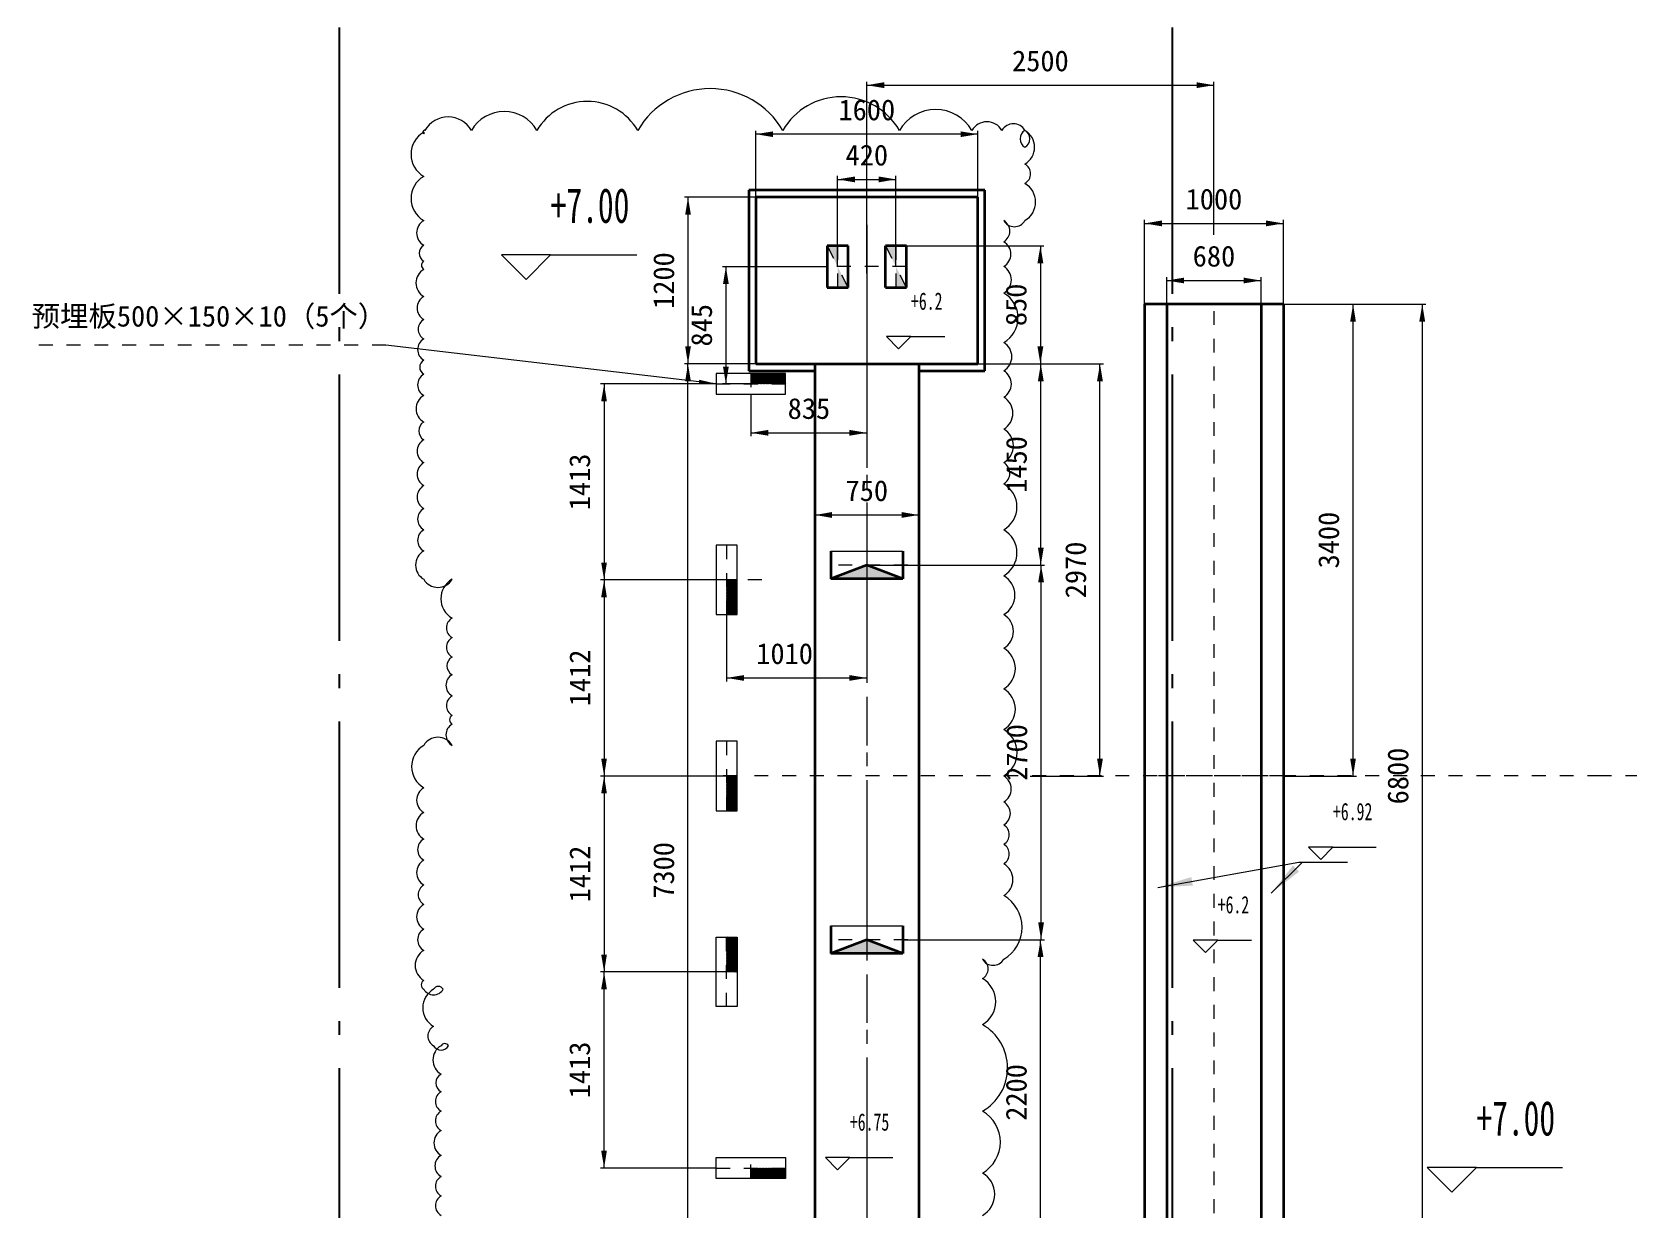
# Model space of a CAD drawing. Header units: metres. Extents: x 497148 to 498044, y 2998751 to 2999627.
# Drawn here: x 497583.72 to 497595.21, y 2999602.38 to 2999610.86 of the extents above; entities that cross this region are included whole.
import ezdxf
from ezdxf.enums import TextEntityAlignment as Align

# ---------------------------------------------------------------- set-up
doc = ezdxf.new("R2010")
doc.units = ezdxf.units.M
for name, pattern in [('ACAD_ISO04W100', [30.5, 24, -3, 0.5, -3]), ('CENTER', [2, 1.25, -0.25, 0.25, -0.25]), ('点画线', [18, 12, -2, 2, -2]), ('虚线', [2, 1, -1])]:
    doc.linetypes.add(name, pattern=pattern)
doc.layers.add('DOTE', color=1, linetype='CENTER')
for name, color, linetype, lineweight in [('中心线层', 1, 'CENTER', 9), ('剖面线层', 4, 'Continuous', 18), ('尺寸线层', 3, 'Continuous', 18), ('管道', 7, 'Continuous', 20), ('粗实线层', 7, 'Continuous', 35), ('细实线层', 7, 'Continuous', 18), ('虚线层', 6, '虚线', 18), ('设备', 253, 'Continuous', 15)]:
    doc.layers.add(name, color=color, linetype=linetype, lineweight=lineweight)
doc.styles.add('CEC', font='SimSun.ttf')
doc.styles.add('标准', font='SimSun.ttf', dxfattribs={"width": 0.667})
doc.dimstyles.new('ZB100', dxfattribs={"dimscale": 25000, "dimtxt": 1.5, "dimasz": 1.25, "dimexe": 0.25, "dimexo": 0, "dimgap": 1, "dimtad": 1, "dimdec": 0, "dimtxsty": 'CEC', "dimcen": 2.5, "dimdle": 3, "dimclrd": 3, "dimclre": 3, "dimclrt": 3, "dimadec": 0, "dimazin": 0, "dimtfac": 1, "dimtdec": 0, "dimtmove": 0, "dimatfit": 3, "dimfxl": 0, "dimtolj": 1, "dimarcsym": 0})
pattern_1 = [(45, (0, 0), (-2.1213203, 2.1213203), [])]

# ---------------------------------------------------------------- blocks, each defined once
blk = doc.blocks.new('A$C18155853')
at = {"layer": '设备', "linetype": 'ACAD_ISO04W100', "ltscale": 0.05}
blk.add_line((0, 0), (-12474, 0), dxfattribs=at)
blk = doc.blocks.new('BLOCK1583_2_2')
at = {"layer": '虚线层', "linetype": 'Continuous', "lineweight": 18}
for points in [[(-602, 283), (-527, 433), (-602, 433)], [(-182, 283), (-107, 433), (-182, 433)], [(-602, 283), (-677, 133), (-602, 133)], [(-182, 283), (-257, 133), (-182, 133)]]:
    blk.add_hatch(color=256, dxfattribs=at).paths.add_polyline_path(points, flags=0)
at = {"layer": '中心线层', "linetype": '点画线', "lineweight": 18}
for p, q in [((-602, 133), (-602, 433)), ((-602, 403), (-602, 433)), ((-182, 133), (-182, 433)), ((-182, 403), (-182, 433))]:
    blk.add_line(p, q, dxfattribs=at)
at = {"layer": '中心线层'}
blk.add_line((-107, 283), (-677, 283), dxfattribs=at)
at = {"layer": '粗实线层'}
for p, q in [((-677, 133), (-677, 433)), ((-677, 433), (-527, 433)), ((-527, 433), (-527, 133)), ((-257, 433), (-107, 433)), ((-257, 433), (-257, 133)), ((-107, 433), (-107, 133)), ((-527, 133), (-677, 133)), ((-107, 133), (-257, 133))]:
    blk.add_line(p, q, dxfattribs=at)
at = {"layer": '虚线层', "linetype": '虚线', "lineweight": 18}
for p, q in [((-527, 433), (-602, 283)), ((-107, 433), (-182, 283)), ((-677, 133), (-602, 283)), ((-257, 133), (-182, 283))]:
    blk.add_line(p, q, dxfattribs=at)
blk = doc.blocks.new('*X500')
at = {"layer": '虚线层', "linetype": 'Continuous', "ltscale": 0.05, "transparency": 16777216}
for points in [[(7885, 9955), (8010, 9976), (8010, 9934)], [(10385, 9955), (10260, 9976), (10260, 9934)]]:
    blk.add_hatch(color=3, dxfattribs=at).paths.add_polyline_path(points, flags=0)
at = {"layer": '虚线层', "color": 3, "linetype": 'Continuous', "ltscale": 0.05, "transparency": 16777216}
for p, q in [((7885, 8597), (7885, 9980)), ((7885, 9955), (10385, 9955)), ((10385, 8877), (10385, 9980))]:
    blk.add_line(p, q, dxfattribs=at)
at = {"layer": '虚线层', "color": 3, "ltscale": 0.05, "transparency": 16777216, "insert": (9135, 10129), "char_height": 150, "width": 814.53, "attachment_point": 5, "style": 'CEC'}
blk.add_mtext('2500', dxfattribs=at)
blk = doc.blocks.new('BLOCK1363110321_1')
at = {"layer": '粗实线层'}
h = blk.add_hatch(color=6, dxfattribs=at)
h.paths.add_polyline_path([(-334, 181), (-334, 102), (-334, -79), (-234, 181)], flags=0)
h.paths.add_polyline_path([(-334, 441), (-334, 219), (-334, 181), (-234, 181)], flags=0)
at = {"layer": '中心线层'}
for p, q in [((-234, -114), (-234, 476)), ((-84, 181), (-384, 181))]:
    blk.add_line(p, q, dxfattribs=at)
at = {"layer": '粗实线层', "linetype": 'Continuous', "lineweight": 35}
blk.add_line((-334, -79), (-334, 441), dxfattribs=at)
at = {"layer": '粗实线层'}
for p, q in [((-134, 441), (-334, 441)), ((-234, 181), (-334, 441)), ((-334, -79), (-234, 181)), ((-134, -79), (-334, -79))]:
    blk.add_line(p, q, dxfattribs=at)
at = {"layer": '细实线层', "linetype": 'Continuous'}
blk.add_line((-134, 441), (-134, -79), dxfattribs=at)
blk = doc.blocks.new('t43543y54y54_1')
at = {"layer": '中心线层'}
for p, q in [((628, -983), (628, -1983)), ((4178, -1483), (-2772, -1483)), ((4436, -1765), (4495, -1765)), ((4466, -1736), (4466, -1795))]:
    blk.add_line(p, q, dxfattribs=at)
at = {"layer": '粗实线层', "color": 0}
for p, q in [((-2772, -983), (4028, -983)), ((-2772, -983), (-2772, -1983)), ((4028, -983), (4028, -1143)), ((-2772, -1143), (4528, -1143)), ((4028, -1093), (4578, -1093)), ((4528, -1143), (4528, -1823)), ((4578, -1093), (4578, -1873)), ((-2772, -1823), (4528, -1823)), ((4028, -1823), (4028, -1983)), ((4028, -1873), (4578, -1873)), ((-2772, -1983), (4028, -1983))]:
    blk.add_line(p, q, dxfattribs=at)
at = {"layer": '粗实线层'}
blk.add_circle((4466, -1765), 26.5, dxfattribs=at)
blk = doc.blocks.new('*X508')
at = {"layer": '虚线层', "linetype": 'Continuous', "ltscale": 0.05, "transparency": 16777216}
for points in [[(11387, 8377), (11366, 8252), (11407, 8252)], [(11387, 4977), (11366, 5102), (11407, 5102)]]:
    blk.add_hatch(color=3, dxfattribs=at).paths.add_polyline_path(points, flags=0)
at = {"layer": '虚线层', "color": 3, "linetype": 'Continuous', "ltscale": 0.05, "transparency": 16777216}
for p, q in [((10725, 8377), (11412, 8377)), ((11387, 4977), (11387, 8377)), ((10885, 4977), (11412, 4977))]:
    blk.add_line(p, q, dxfattribs=at)
at = {"layer": '虚线层', "color": 3, "ltscale": 0.05, "transparency": 16777216, "insert": (11212, 6677), "char_height": 150, "width": 811.17, "attachment_point": 5, "rotation": 89.9999, "style": 'CEC'}
blk.add_mtext('3400', dxfattribs=at)
blk = doc.blocks.new('*X509')
at = {"layer": '虚线层', "linetype": 'Continuous', "ltscale": 0.05, "transparency": 16777216}
for points in [[(11885, 8377), (11906, 8252), (11864, 8252)], [(11885, 1577), (11906, 1702), (11864, 1702)]]:
    blk.add_hatch(color=3, dxfattribs=at).paths.add_polyline_path(points, flags=0)
at = {"layer": '虚线层', "color": 3, "linetype": 'Continuous', "ltscale": 0.05, "transparency": 16777216}
for p, q in [((10885, 8377), (11910, 8377)), ((11885, 8377), (11885, 1577)), ((10885, 1577), (11910, 1577))]:
    blk.add_line(p, q, dxfattribs=at)
at = {"layer": '虚线层', "color": 3, "ltscale": 0.05, "transparency": 16777216, "insert": (11711, 4977), "char_height": 150, "width": 816.2, "attachment_point": 5, "rotation": 89.9999, "style": 'CEC'}
blk.add_mtext('6800', dxfattribs=at)
blk = doc.blocks.new('*X511')
at = {"layer": '虚线层', "linetype": 'Continuous', "ltscale": 0.05, "transparency": 16777216}
for points in [[(10045, 8547), (10170, 8568), (10170, 8527)], [(10725, 8547), (10600, 8568), (10600, 8527)]]:
    blk.add_hatch(color=3, dxfattribs=at).paths.add_polyline_path(points, flags=0)
at = {"layer": '虚线层', "color": 3, "linetype": 'Continuous', "ltscale": 0.05, "transparency": 16777216}
for p, q in [((10045, 8377), (10045, 8572)), ((10045, 8547), (10725, 8547)), ((10725, 8377), (10725, 8572))]:
    blk.add_line(p, q, dxfattribs=at)
at = {"layer": '虚线层', "color": 3, "ltscale": 0.05, "transparency": 16777216, "insert": (10385, 8722), "char_height": 150, "width": 601.68, "attachment_point": 5, "rotation": 359.9999, "style": 'CEC'}
blk.add_mtext('680', dxfattribs=at)
blk = doc.blocks.new('*X512')
at = {"layer": '虚线层', "linetype": 'Continuous', "ltscale": 0.05, "transparency": 16777216}
for points in [[(9885, 8959), (10010, 8980), (10010, 8938)], [(10885, 8959), (10760, 8980), (10760, 8938)]]:
    blk.add_hatch(color=3, dxfattribs=at).paths.add_polyline_path(points, flags=0)
at = {"layer": '虚线层', "color": 3, "linetype": 'Continuous', "ltscale": 0.05, "transparency": 16777216}
for p, q in [((9885, 8377), (9885, 8984)), ((10885, 8377), (10885, 8984)), ((9885, 8959), (10885, 8959))]:
    blk.add_line(p, q, dxfattribs=at)
at = {"layer": '虚线层', "color": 3, "ltscale": 0.05, "transparency": 16777216, "insert": (10385, 9133), "char_height": 150, "width": 787.71, "attachment_point": 5, "rotation": 359.9999, "style": 'CEC'}
blk.add_mtext('1000', dxfattribs=at)
blk = doc.blocks.new('*X513')
at = {"layer": '虚线层', "linetype": 'Continuous', "ltscale": 0.05, "transparency": 16777216}
for points in [[(9564, 7947), (9543, 7822), (9585, 7822)], [(9564, 4977), (9543, 5102), (9585, 5102)]]:
    blk.add_hatch(color=3, dxfattribs=at).paths.add_polyline_path(points, flags=0)
at = {"layer": '虚线层', "color": 3, "linetype": 'Continuous', "ltscale": 0.05, "transparency": 16777216}
for p, q in [((8685, 7947), (9589, 7947)), ((9564, 4977), (9564, 7947)), ((9062, 4977), (9589, 4977))]:
    blk.add_line(p, q, dxfattribs=at)
at = {"layer": '虚线层', "color": 3, "ltscale": 0.05, "transparency": 16777216, "insert": (9390, 6462), "char_height": 150, "width": 814.53, "attachment_point": 5, "rotation": 90, "style": 'CEC'}
blk.add_mtext('2970', dxfattribs=at)
blk = doc.blocks.new('*X514')
at = {"layer": '虚线层', "linetype": 'Continuous', "ltscale": 0.05, "transparency": 16777216}
for points in [[(9135, 8797), (9156, 8672), (9114, 8672)], [(9135, 7947), (9156, 8072), (9114, 8072)]]:
    blk.add_hatch(color=3, dxfattribs=at).paths.add_polyline_path(points, flags=0)
at = {"layer": '虚线层', "color": 3, "linetype": 'Continuous', "ltscale": 0.05, "transparency": 16777216}
for p, q in [((8170, 8797), (9160, 8797)), ((9135, 8797), (9135, 7947)), ((8685, 7947), (9160, 7947))]:
    blk.add_line(p, q, dxfattribs=at)
at = {"layer": '虚线层', "color": 3, "ltscale": 0.05, "transparency": 16777216, "insert": (8961, 8372), "char_height": 150, "width": 603.35, "attachment_point": 5, "rotation": 90, "style": 'CEC'}
blk.add_mtext('850', dxfattribs=at)
blk = doc.blocks.new('*X515')
at = {"layer": '虚线层', "linetype": 'Continuous', "ltscale": 0.05, "transparency": 16777216}
for points in [[(9138, 7947), (9117, 7822), (9159, 7822)], [(9138, 6497), (9117, 6622), (9159, 6622)]]:
    blk.add_hatch(color=3, dxfattribs=at).paths.add_polyline_path(points, flags=0)
at = {"layer": '虚线层', "color": 3, "linetype": 'Continuous', "ltscale": 0.05, "transparency": 16777216}
for p, q in [((8685, 7947), (9163, 7947)), ((9138, 6497), (9138, 7947)), ((8180, 6497), (9163, 6497))]:
    blk.add_line(p, q, dxfattribs=at)
at = {"layer": '虚线层', "color": 3, "ltscale": 0.05, "transparency": 16777216, "insert": (8963, 7222), "char_height": 150, "width": 787.71, "attachment_point": 5, "rotation": 90, "style": 'CEC'}
blk.add_mtext('1450', dxfattribs=at)
blk = doc.blocks.new('*X516')
at = {"layer": '虚线层', "linetype": 'Continuous', "ltscale": 0.05, "transparency": 16777216}
for points in [[(9140, 6497), (9119, 6372), (9161, 6372)], [(9140, 3797), (9119, 3922), (9161, 3922)]]:
    blk.add_hatch(color=3, dxfattribs=at).paths.add_polyline_path(points, flags=0)
at = {"layer": '虚线层', "color": 3, "linetype": 'Continuous', "ltscale": 0.05, "transparency": 16777216}
for p, q in [((7885, 6497), (9165, 6497)), ((9140, 3797), (9140, 6497)), ((8180, 3797), (9165, 3797))]:
    blk.add_line(p, q, dxfattribs=at)
at = {"layer": '虚线层', "color": 3, "ltscale": 0.05, "transparency": 16777216, "insert": (8966, 5147), "char_height": 150, "width": 814.53, "attachment_point": 5, "rotation": 90, "style": 'CEC'}
blk.add_mtext('2700', dxfattribs=at)
blk = doc.blocks.new('*X517')
at = {"layer": '虚线层', "linetype": 'Continuous', "ltscale": 0.05, "transparency": 16777216}
for points in [[(9136, 3797), (9115, 3672), (9157, 3672)], [(9136, 1597), (9115, 1722), (9157, 1722)]]:
    blk.add_hatch(color=3, dxfattribs=at).paths.add_polyline_path(points, flags=0)
at = {"layer": '虚线层', "color": 3, "linetype": 'Continuous', "ltscale": 0.05, "transparency": 16777216}
for p, q in [((8145, 3797), (9161, 3797)), ((9136, 1597), (9136, 3797)), ((8180, 1597), (9161, 1597))]:
    blk.add_line(p, q, dxfattribs=at)
at = {"layer": '虚线层', "color": 3, "ltscale": 0.05, "transparency": 16777216, "insert": (8962, 2697), "char_height": 150, "width": 814.53, "attachment_point": 5, "rotation": 90, "style": 'CEC'}
blk.add_mtext('2200', dxfattribs=at)
blk = doc.blocks.new('*X519')
at = {"layer": '虚线层', "linetype": 'Continuous', "ltscale": 0.05, "transparency": 16777216}
for points in [[(7675, 9276), (7800, 9297), (7800, 9255)], [(8095, 9276), (7970, 9297), (7970, 9255)]]:
    blk.add_hatch(color=3, dxfattribs=at).paths.add_polyline_path(points, flags=0)
at = {"layer": '虚线层', "color": 3, "linetype": 'Continuous', "ltscale": 0.05, "transparency": 16777216}
for p, q in [((7675, 8647), (7675, 9301)), ((7675, 9276), (8095, 9276)), ((8095, 8647), (8095, 9301))]:
    blk.add_line(p, q, dxfattribs=at)
at = {"layer": '虚线层', "color": 3, "ltscale": 0.05, "transparency": 16777216, "insert": (7885, 9450), "char_height": 150, "width": 606.7, "attachment_point": 5, "style": 'CEC'}
blk.add_mtext('420', dxfattribs=at)
blk = doc.blocks.new('*X520')
at = {"layer": '虚线层', "linetype": 'Continuous', "ltscale": 0.05, "transparency": 16777216}
for points in [[(7085, 9602), (7210, 9581), (7210, 9622)], [(8685, 9602), (8560, 9581), (8560, 9622)]]:
    blk.add_hatch(color=3, dxfattribs=at).paths.add_polyline_path(points, flags=0)
at = {"layer": '虚线层', "color": 3, "linetype": 'Continuous', "ltscale": 0.05, "transparency": 16777216}
for p, q in [((7085, 9147), (7085, 9627)), ((8685, 9602), (7085, 9602)), ((8685, 9147), (8685, 9627))]:
    blk.add_line(p, q, dxfattribs=at)
at = {"layer": '虚线层', "color": 3, "ltscale": 0.05, "transparency": 16777216, "insert": (7885, 9776), "char_height": 150, "width": 787.71, "attachment_point": 5, "style": 'CEC'}
blk.add_mtext('1600', dxfattribs=at)
blk = doc.blocks.new('*X521')
at = {"layer": '虚线层', "linetype": 'Continuous', "ltscale": 0.05, "transparency": 16777216}
for points in [[(6597, 9147), (6618, 9022), (6577, 9022)], [(6597, 7947), (6618, 8072), (6577, 8072)]]:
    blk.add_hatch(color=3, dxfattribs=at).paths.add_polyline_path(points, flags=0)
at = {"layer": '虚线层', "color": 3, "linetype": 'Continuous', "ltscale": 0.05, "transparency": 16777216}
for p, q in [((7085, 9147), (6572, 9147)), ((6597, 9147), (6597, 7947)), ((7085, 7947), (6572, 7947))]:
    blk.add_line(p, q, dxfattribs=at)
at = {"layer": '虚线层', "color": 3, "ltscale": 0.05, "transparency": 16777216, "insert": (6423, 8547), "char_height": 150, "width": 787.71, "attachment_point": 5, "rotation": 90, "style": 'CEC'}
blk.add_mtext('1200', dxfattribs=at)
blk = doc.blocks.new('*X522')
at = {"layer": '虚线层', "linetype": 'Continuous', "ltscale": 0.05, "transparency": 16777216}
for points in [[(6597, 7947), (6577, 7822), (6618, 7822)], [(6597, 647), (6577, 772), (6618, 772)]]:
    blk.add_hatch(color=3, dxfattribs=at).paths.add_polyline_path(points, flags=0)
at = {"layer": '虚线层', "color": 3, "linetype": 'Continuous', "ltscale": 0.05, "transparency": 16777216}
for p, q in [((7085, 7947), (6572, 7947)), ((6597, 647), (6597, 7947)), ((7085, 647), (6572, 647))]:
    blk.add_line(p, q, dxfattribs=at)
at = {"layer": '虚线层', "color": 3, "ltscale": 0.05, "transparency": 16777216, "insert": (6423, 4297), "char_height": 150, "width": 809.5, "attachment_point": 5, "rotation": 90, "style": 'CEC'}
blk.add_mtext('7300', dxfattribs=at)
blk = doc.blocks.new('*X523')
at = {"layer": '虚线层', "linetype": 'Continuous', "ltscale": 0.05, "transparency": 16777216}
for points in [[(7510, 6858), (7635, 6879), (7635, 6837)], [(8260, 6858), (8135, 6879), (8135, 6837)]]:
    blk.add_hatch(color=3, dxfattribs=at).paths.add_polyline_path(points, flags=0)
at = {"layer": '虚线层', "color": 3, "linetype": 'Continuous', "ltscale": 0.05, "transparency": 16777216}
for p, q in [((7510, 7029), (7510, 6833)), ((7510, 6858), (8260, 6858)), ((8260, 6819), (8260, 6883))]:
    blk.add_line(p, q, dxfattribs=at)
at = {"layer": '虚线层', "color": 3, "ltscale": 0.05, "transparency": 16777216, "insert": (7885, 7032), "char_height": 150, "width": 594.97, "attachment_point": 5, "style": 'CEC'}
blk.add_mtext('750', dxfattribs=at)
blk = doc.blocks.new('BLOCK1363108526_3_1')
at = {"layer": '剖面线层', "lineweight": 18}
h = blk.add_hatch(dxfattribs=at)
h.set_pattern_fill('无图案', color=256, style=0, pattern_type=0)
h.set_pattern_definition(pattern_1)
h.paths.add_polyline_path([(-623, 690), (-623, 844), (-623, 940), (-548, 940), (-548, 690)], flags=0)
at = {"layer": '中心线层', "linetype": '点画线', "lineweight": 18}
for p, q in [((-623, 440), (-623, 940)), ((-623, 710), (-623, 740))]:
    blk.add_line(p, q, dxfattribs=at)
at = {"layer": '中心线层', "lineweight": 18}
blk.add_line((-548, 690), (-698, 690), dxfattribs=at)
at = {"layer": '粗实线层', "lineweight": 18}
for p, q in [((-698, 440), (-698, 940)), ((-698, 940), (-548, 940)), ((-548, 940), (-548, 440)), ((-548, 440), (-698, 440))]:
    blk.add_line(p, q, dxfattribs=at)
blk = doc.blocks.new('BLOCK1363108527_3_1')
at = {"layer": '剖面线层', "lineweight": 18}
h = blk.add_hatch(dxfattribs=at)
h.set_pattern_fill('无图案', color=256, style=0, pattern_type=0)
h.set_pattern_definition(pattern_1)
h.paths.add_polyline_path([(-1060, 554), (-907, 554), (-810, 554), (-810, 629), (-1060, 629)], flags=0)
at = {"layer": '中心线层', "lineweight": 18}
blk.add_line((-1060, 629), (-1060, 479), dxfattribs=at)
at = {"layer": '中心线层', "linetype": '点画线', "lineweight": 18}
for p, q in [((-1310, 554), (-810, 554)), ((-1040, 554), (-1010, 554))]:
    blk.add_line(p, q, dxfattribs=at)
at = {"layer": '粗实线层', "lineweight": 18}
for p, q in [((-810, 629), (-1310, 629)), ((-1310, 629), (-1310, 479)), ((-810, 479), (-810, 629)), ((-1310, 479), (-810, 479))]:
    blk.add_line(p, q, dxfattribs=at)
blk = doc.blocks.new('*X553')
at = {"layer": '虚线层', "linetype": 'Continuous', "ltscale": 0.05, "transparency": 16777216}
for points in [[(7050, 7450), (7175, 7471), (7175, 7429)], [(7885, 7450), (7760, 7471), (7760, 7429)]]:
    blk.add_hatch(color=3, dxfattribs=at).paths.add_polyline_path(points, flags=0)
at = {"layer": '虚线层', "color": 3, "linetype": 'Continuous', "ltscale": 0.05, "transparency": 16777216}
for p, q in [((7050, 7727), (7050, 7425)), ((7885, 7702), (7885, 7425)), ((7050, 7450), (7885, 7450))]:
    blk.add_line(p, q, dxfattribs=at)
at = {"layer": '虚线层', "color": 3, "ltscale": 0.05, "transparency": 16777216, "insert": (7468, 7624), "char_height": 150, "width": 598.32, "attachment_point": 5, "style": 'CEC'}
blk.add_mtext('835', dxfattribs=at)
blk = doc.blocks.new('*X554')
at = {"layer": '虚线层', "linetype": 'Continuous', "ltscale": 0.05, "transparency": 16777216}
for points in [[(5993, 7802), (6013, 7677), (5972, 7677)], [(5993, 6390), (6013, 6515), (5972, 6515)]]:
    blk.add_hatch(color=3, dxfattribs=at).paths.add_polyline_path(points, flags=0)
at = {"layer": '虚线层', "color": 3, "linetype": 'Continuous', "ltscale": 0.05, "transparency": 16777216}
for p, q in [((6800, 7802), (5968, 7802)), ((5993, 7802), (5993, 6390)), ((6950, 6390), (5968, 6390))]:
    blk.add_line(p, q, dxfattribs=at)
at = {"layer": '虚线层', "color": 3, "ltscale": 0.05, "transparency": 16777216, "insert": (5818, 7096), "char_height": 150, "width": 782.68, "attachment_point": 5, "rotation": 90, "style": 'CEC'}
blk.add_mtext('1413', dxfattribs=at)
blk = doc.blocks.new('*X555')
at = {"layer": '虚线层', "linetype": 'Continuous', "ltscale": 0.05, "transparency": 16777216}
for points in [[(5993, 6390), (6013, 6265), (5972, 6265)], [(5993, 4977), (6013, 5102), (5972, 5102)]]:
    blk.add_hatch(color=3, dxfattribs=at).paths.add_polyline_path(points, flags=0)
at = {"layer": '虚线层', "color": 3, "linetype": 'Continuous', "ltscale": 0.05, "transparency": 16777216}
for p, q in [((6797, 6390), (5968, 6390)), ((5993, 6390), (5993, 4977)), ((6950, 4977), (5968, 4977))]:
    blk.add_line(p, q, dxfattribs=at)
at = {"layer": '虚线层', "color": 3, "ltscale": 0.05, "transparency": 16777216, "insert": (5818, 5684), "char_height": 150, "width": 782.68, "attachment_point": 5, "rotation": 90, "style": 'CEC'}
blk.add_mtext('1412', dxfattribs=at)
blk = doc.blocks.new('*X556')
at = {"layer": '虚线层', "linetype": 'Continuous', "ltscale": 0.05, "transparency": 16777216}
for points in [[(5993, 4977), (6013, 4852), (5972, 4852)], [(5993, 3565), (6013, 3690), (5972, 3690)]]:
    blk.add_hatch(color=3, dxfattribs=at).paths.add_polyline_path(points, flags=0)
at = {"layer": '虚线层', "color": 3, "linetype": 'Continuous', "ltscale": 0.05, "transparency": 16777216}
for p, q in [((6875, 4977), (5968, 4977)), ((5993, 4977), (5993, 3565)), ((6875, 3565), (5968, 3565))]:
    blk.add_line(p, q, dxfattribs=at)
at = {"layer": '虚线层', "color": 3, "ltscale": 0.05, "transparency": 16777216, "insert": (5818, 4271), "char_height": 150, "width": 782.68, "attachment_point": 5, "rotation": 90, "style": 'CEC'}
blk.add_mtext('1412', dxfattribs=at)
blk = doc.blocks.new('*X557')
at = {"layer": '虚线层', "linetype": 'Continuous', "ltscale": 0.05, "transparency": 16777216}
for points in [[(5993, 3565), (5972, 3440), (6013, 3440)], [(5993, 2152), (5972, 2277), (6013, 2277)]]:
    blk.add_hatch(color=3, dxfattribs=at).paths.add_polyline_path(points, flags=0)
at = {"layer": '虚线层', "color": 3, "linetype": 'Continuous', "ltscale": 0.05, "transparency": 16777216}
for p, q in [((6875, 3565), (5968, 3565)), ((5993, 2152), (5993, 3565)), ((6800, 2152), (5968, 2152))]:
    blk.add_line(p, q, dxfattribs=at)
at = {"layer": '虚线层', "color": 3, "ltscale": 0.05, "transparency": 16777216, "insert": (5818, 2859), "char_height": 150, "width": 782.68, "attachment_point": 5, "rotation": 90, "style": 'CEC'}
blk.add_mtext('1413', dxfattribs=at)
blk = doc.blocks.new('*X558')
at = {"layer": '虚线层', "linetype": 'Continuous', "ltscale": 0.05, "transparency": 16777216}
for points in [[(6870, 8647), (6891, 8522), (6849, 8522)], [(6870, 7802), (6891, 7927), (6849, 7927)]]:
    blk.add_hatch(color=3, dxfattribs=at).paths.add_polyline_path(points, flags=0)
at = {"layer": '虚线层', "color": 3, "linetype": 'Continuous', "ltscale": 0.05, "transparency": 16777216}
for p, q in [((7600, 8647), (6845, 8647)), ((6870, 8647), (6870, 7802)), ((7050, 7802), (6845, 7802))]:
    blk.add_line(p, q, dxfattribs=at)
at = {"layer": '虚线层', "color": 3, "ltscale": 0.05, "transparency": 16777216, "insert": (6696, 8225), "char_height": 150, "width": 598.32, "attachment_point": 5, "rotation": 90, "style": 'CEC'}
blk.add_mtext('845', dxfattribs=at)
blk = doc.blocks.new('*X559')
at = {"layer": '虚线层', "linetype": 'Continuous', "ltscale": 0.05, "transparency": 16777216}
for points in [[(6875, 5684), (7000, 5704), (7000, 5663)], [(7885, 5684), (7760, 5704), (7760, 5663)]]:
    blk.add_hatch(color=3, dxfattribs=at).paths.add_polyline_path(points, flags=0)
at = {"layer": '虚线层', "color": 3, "linetype": 'Continuous', "ltscale": 0.05, "transparency": 16777216}
for p, q in [((6875, 6140), (6875, 5659)), ((7885, 6143), (7885, 5659)), ((6875, 5684), (7885, 5684))]:
    blk.add_line(p, q, dxfattribs=at)
at = {"layer": '虚线层', "color": 3, "ltscale": 0.05, "transparency": 16777216, "insert": (7293, 5858), "char_height": 150, "width": 787.71, "attachment_point": 5, "style": 'CEC'}
blk.add_mtext('1010', dxfattribs=at)
blk = doc.blocks.new('*X560')
at = {"layer": '虚线层', "linetype": '虚线', "ltscale": 0.05}
blk.add_hatch(color=3, dxfattribs=at).paths.add_polyline_path([(3653, -278), (3527, -279), (3531, -248)], flags=0)
at = {"layer": '虚线层', "color": 3, "ltscale": 0.05}
blk.add_line((1275, 0), (-1275, 0), dxfattribs=at)
at = {"layer": '虚线层', "color": 3, "linetype": 'Continuous', "ltscale": 0.05}
blk.add_line((3653, -278), (1275, 0), dxfattribs=at)
at = {"layer": '虚线层', "color": 3, "ltscale": 0.05, "insert": (0, 200), "char_height": 150, "width": 5100, "attachment_point": 5, "style": 'CEC'}
blk.add_mtext('预埋板500×150×10（5个）', dxfattribs=at)
blk = doc.blocks.new('CAXBLOCK22')
at = {"layer": '尺寸线层', "color": 3, "linetype": 'Continuous'}
for p, q in [((-1867, 38537), (-2044, 38714)), ((-1690, 38714), (-2044, 38714)), ((-1867, 38537), (-1690, 38714)), ((-1690, 38714), (-1069, 38714))]:
    blk.add_line(p, q, dxfattribs=at)
at = {"layer": '尺寸线层', "color": 3, "linetype": 'Continuous', "style": '标准', "width": 0.667}
blk.add_text('+7.00', height=250, dxfattribs=at).set_placement((-1690, 38870), align=Align.BOTTOM_LEFT)
blk = doc.blocks.new('CAXBLOCK23')
at = {"layer": '尺寸线层', "color": 3, "linetype": 'Continuous'}
for p, q in [((-8534, 45114), (-8711, 45291)), ((-8357, 45291), (-8711, 45291)), ((-8534, 45114), (-8357, 45291)), ((-8357, 45291), (-7736, 45291))]:
    blk.add_line(p, q, dxfattribs=at)
at = {"layer": '尺寸线层', "color": 3, "linetype": 'Continuous', "style": '标准', "width": 0.667}
blk.add_text('+7.00', height=250, dxfattribs=at).set_placement((-8357, 45447), align=Align.BOTTOM_LEFT)
blk = doc.blocks.new('CAXBLOCK27')
at = {"layer": '尺寸线层', "color": 3, "linetype": 'Continuous'}
for p, q in [((-3642, 40264), (-3730, 40353)), ((-3553, 40353), (-3730, 40353)), ((-3642, 40264), (-3553, 40353)), ((-3553, 40353), (-3309, 40353))]:
    blk.add_line(p, q, dxfattribs=at)
at = {"layer": '尺寸线层', "color": 3, "linetype": 'Continuous', "style": '标准', "width": 0.667}
blk.add_text('+6.2', height=125, dxfattribs=at).set_placement((-3553, 40509), align=Align.BOTTOM_LEFT)
blk = doc.blocks.new('CAXBLOCK28')
at = {"layer": '尺寸线层', "color": 3, "linetype": 'Continuous'}
for p, q in [((-5851, 44613), (-5939, 44702)), ((-5762, 44702), (-5939, 44702)), ((-5851, 44613), (-5762, 44702)), ((-5762, 44702), (-5518, 44702))]:
    blk.add_line(p, q, dxfattribs=at)
at = {"layer": '尺寸线层', "color": 3, "linetype": 'Continuous', "style": '标准', "width": 0.667}
blk.add_text('+6.2', height=125, dxfattribs=at).set_placement((-5762, 44858), align=Align.BOTTOM_LEFT)
blk = doc.blocks.new('CAXBLOCK31')
at = {"layer": '尺寸线层', "color": 3, "linetype": 'Continuous'}
for p, q in [((-6290, 38699), (-6378, 38787)), ((-6202, 38787), (-6378, 38787)), ((-6290, 38699), (-6202, 38787)), ((-6202, 38787), (-5892, 38787))]:
    blk.add_line(p, q, dxfattribs=at)
at = {"layer": '尺寸线层', "color": 3, "linetype": 'Continuous', "style": '标准', "width": 0.667}
blk.add_text('+6.75', height=125, dxfattribs=at).set_placement((-6202, 38943), align=Align.BOTTOM_LEFT)
blk = doc.blocks.new('CAXBLOCK32')
at = {"layer": '尺寸线层', "color": 3, "linetype": 'Continuous'}
for p, q in [((-2811, 40935), (-2899, 41023)), ((-2723, 41023), (-2899, 41023)), ((-2811, 40935), (-2723, 41023)), ((-2723, 41023), (-2413, 41023))]:
    blk.add_line(p, q, dxfattribs=at)
at = {"layer": '尺寸线层', "color": 3, "linetype": 'Continuous', "style": '标准', "width": 0.667}
blk.add_text('+6.92', height=125, dxfattribs=at).set_placement((-2723, 41180), align=Align.BOTTOM_LEFT)
blk = doc.blocks.new('*X613')
at = {"layer": '尺寸线层', "linetype": 'Continuous'}
blk.add_hatch(color=4, dxfattribs=at).paths.add_polyline_path([(-1365, -181), (-1124, -106), (-1113, -167)], flags=0)
at = {"layer": '尺寸线层', "color": 4, "linetype": 'Continuous'}
blk.add_line((-1365, -181), (-350, 0), dxfattribs=at)
at = {"layer": '尺寸线层', "color": 4}
blk.add_line((-350, 0), (0, 0), dxfattribs=at)
blk = doc.blocks.new('*X614')
at = {"layer": '尺寸线层', "linetype": 'Continuous'}
blk.add_hatch(color=4, dxfattribs=at).paths.add_polyline_path([(-443, -221), (-287, -23), (-243, -67)], flags=0)
at = {"layer": '尺寸线层', "color": 4, "linetype": 'Continuous'}
blk.add_line((-443, -221), (-219, 0), dxfattribs=at)
at = {"layer": '尺寸线层', "color": 4}
blk.add_line((-219, 0), (0, 0), dxfattribs=at)
blk = doc.blocks.new('rt5326t32t32')
at = {"layer": '中心线层'}
for p, q in [((7885.3, 8947.4), (7885.3, -3922.6)), ((7128.3, 6389.9), (6797.3, 6389.9))]:
    blk.add_line(p, q, dxfattribs=at)
at = {"layer": '中心线层', "ltscale": 0.05}
blk.add_line((13175.4, 4977.4), (7031.6, 4977.4), dxfattribs=at)
at = {"layer": '尺寸线层', "color": 2, "ltscale": 0.05}
blk.add_lwpolyline([(8718.1, 1810.7, 0.5773503), (8718.1, 2116.3, 0.5773503), (8718.1, 2562, 0.5773503), (8718.1, 3185.9, 0.5773503), (8718.1, 3517, 0.5773503), (8718.1, 3657, 0.5773503), (8870.8, 3657, 0.5773503), (8870.8, 4115.4, 0.5773503), (8870.8, 4344.6, 0.5773503), (8870.8, 4484.7, 0.5773503), (8870.8, 4624.7, 0.5773503), (8870.8, 4790.3, 0.5773503), (8870.8, 4977.4, 0.5773503), (8870.8, 5312.3, 0.5773503), (8870.8, 5605.2, 0.5773503), (8870.8, 5898.1, 0.5773503), (8870.8, 6140, 0.5773503), (8870.8, 6420.1, 0.5773503), (8870.8, 6751.2, 0.5773503), (8870.8, 7082.2, 0.5773503), (8870.8, 7235, 0.5773503), (8870.8, 7477, 0.5773503), (8870.8, 7706.2, 0.5773503), (8870.8, 7897.2, 0.5773503), (8870.8, 8100.9, 0.5773503), (8870.8, 8457.4, 0.5773503), (8870.8, 8648.4, 0.5773503), (8870.8, 8826.7, 0.5773503), (8870.8, 8979.5, 0.5773503), (9023.6, 8979.5, 0.5773503), (9023.6, 9246.9, 0.5773503), (9023.6, 9386.9, 0.5773503), (9023.6, 9628.9, 0.5773503), (9023.6, 9507.9, 0.5773503), (9023.6, 9628.9, 0.5773503), (8858.1, 9628.9, 0.5773503), (8641.7, 9628.9, 0.5773503), (8119.6, 9628.9, 0.5773503), (7279.2, 9628.9, 0.5773503), (6235.1, 9628.9, 0.5773503), (5509.3, 9628.9, 0.5773503), (5038.2, 9628.9, 0.5773503), (4701.8, 9628.9, 0.5773503), (4694.4, 9628.9, 0.5773503), (4694.4, 9603.4, 0.5773503), (4694.4, 9616.1, 0.5773503), (4694.4, 9297.8, 0.5773503), (4694.4, 8979.5, 0.5773503), (4694.4, 8801.2, 0.5773503), (4694.4, 8686.6, 0.5773503), (4694.4, 8627.7, 0.5773503), (4694.4, 8432, 0.5773503), (4694.4, 8266.4, 0.5773503), (4694.4, 8126.4, 0.5773503), (4694.4, 7973.6, 0.5773503), (4694.4, 7871.7, 0.5773503), (4694.4, 7718.9, 0.5773503), (4694.4, 7527.9, 0.5773503), (4694.4, 7400.6, 0.5773503), (4694.4, 7235, 0.5773503), (4694.4, 7069.5, 0.5773503), (4694.4, 6904, 0.5773503), (4694.4, 6751.2, 0.5773503), (4694.4, 6598.4, 0.5773503), (4694.4, 6394.7, 0.5773503), (4898.1, 6394.7, 0.5773503), (4898.1, 6114.5, 0.5773503), (4898.1, 5974.5, 0.5773503), (4898.1, 5834.4, 0.5773503), (4898.1, 5707.1, 0.5773503), (4898.1, 5554.3, 0.5773503), (4898.1, 5414.2, 0.5773503), (4898.1, 5350.5, 0.5773503), (4898.1, 5197.7, 0.5773503), (4694.4, 5197.7, 0.5773503), (4694.4, 4892.1, 0.5773503), (4694.4, 4713.9, 0.5773503), (4694.4, 4522.9, 0.5773503), (4694.4, 4370.1, 0.5773503), (4694.4, 4191.8, 0.5773503), (4694.4, 4051.8, 0.5773503), (4694.4, 3873.5, 0.5773503), (4694.4, 3720.7, 0.5773503), (4694.4, 3504.2, 0.5773503), (4694.4, 3440.6, 0.5773503), (4834.4, 3440.6, 0.5773503), (4764.4, 3440.6, 0.5773503), (4764.4, 3173.2, 0.5773503), (4764.4, 3033.1, 0.5773503), (4872.6, 3033.1, 0.5773503), (4818.5, 3033.1, 0.5773503), (4818.5, 2829.4, 0.5773503), (4818.5, 2702, 0.5773503), (4818.5, 2562, 0.5773503), (4818.5, 2421.9, 0.5773503), (4818.5, 2243.6, 0.5773503), (4818.5, 2090.9, 0.5773503), (4818.5, 1950.8, 0.5773503), (4818.5, 1810.7, 0.5773503)], format="xyb", dxfattribs=at)
at = {"layer": '粗实线层', "lineweight": 35}
for p, q in [((8735.3, 9197.4), (7035.3, 9197.4)), ((7035.3, 9197.4), (7035.3, 7897.4)), ((8735.3, 7897.4), (8735.3, 9197.4)), ((7085.3, 9147.4), (7085.3, 7947.4)), ((8685.3, 9147.4), (7085.3, 9147.4)), ((8685.3, 7947.4), (8685.3, 9147.4)), ((7085.3, 7947.4), (8685.3, 7947.4)), ((7035.3, 7897.4), (7510.3, 7897.4)), ((8260.3, 7897.4), (8735.3, 7897.4))]:
    blk.add_line(p, q, dxfattribs=at)
at = {"layer": '粗实线层', "lineweight": 35, "ltscale": 0.05}
for p, q in [((7510.3, 7947.4), (7510.3, 647.4)), ((8260.3, 7947.4), (8260.3, 647.4))]:
    blk.add_line(p, q, dxfattribs=at)
at = {"layer": '中心线层', "rotation": 270}
for name, p, xscale in [('BLOCK1363108526_3_1', (6360.3, 8425.8), -0.9999999999999997), ('BLOCK1363108527_3_1', (6321.3, 4625.1), -0.9999999999999994)]:
    blk.add_blockref(name, p, dxfattribs=dict(at, xscale=xscale))
at = {"layer": '中心线层'}
for name, p, rotation in [('BLOCK1363108527_3_1', (6321.3, 5329.7), 270), ('BLOCK1363110321_1', (8066.4, 6731.3), 90), ('BLOCK1363108527_3_1', (6321.3, 3917.2), 270), ('BLOCK1363110321_1', (8066.4, 4031.3), 90), ('BLOCK1363108526_3_1', (6360.3, 1529), 270)]:
    blk.add_blockref(name, p, dxfattribs=dict(at, rotation=rotation))
at = {"layer": '粗实线层', "linetype": 'ByBlock', "rotation": 270}
blk.add_blockref('t43543y54y54_1', (11868.6, 5605.7), dxfattribs=at)
at = {"layer": '虚线层', "xscale": -0.9999999999999989, "rotation": 180}
blk.add_blockref('BLOCK1583_2_2', (8277, 8930.3), dxfattribs=at)
at = {"layer": '虚线层', "color": 6, "ltscale": 0.05}
blk.add_blockref('*X560', (3147.1, 8080.7), dxfattribs=at)
for base, p1, p2, picture, middle in [((10385.3, 9955), (7885.3, 8597.4), (10385.3, 8877.4), '*X500', (9135.3, 10129.2)), ((7085.3, 9601.5), (8685.3, 9147.4), (7085.3, 9147.4), '*X520', (7885.3, 9776.1)), ((8095.3, 9276.3), (7675.3, 8647.4), (8095.3, 8647.4), '*X519', (7885.3, 9450.4)), ((7885.3, 7450.3), (7050.3, 7727.4), (7885.3, 7701.8), '*X553', (7467.8, 7624.5)), ((8260.3, 6857.9), (7510.3, 7028.6), (8260.3, 6819.4), '*X523', (7885.3, 7032.1))]:
    dim = blk.add_linear_dim(base=base, p1=p1, p2=p2, dimstyle='ZB100', override={"dimsah": 1, "dimtfill": 1, "dimtzin": 8, "dimarcsym": 1}, dxfattribs=at)
    dim.commit()
    dim.dimension.update_dxf_attribs({"geometry": picture, "text_midpoint": middle})
for base, p1, p2, angle, picture, middle in [((10885.3, 8958.7), (9885.3, 8377.4), (10885.3, 8377.4), 359.9999, '*X512', (10385.3, 9133.3)), ((6597.4, 7947.4), (7085.3, 9147.4), (7085.3, 7947.4), 270, '*X521', (6422.8, 8547.4)), ((9135.3, 7947.4), (8170.3, 8797.4), (8685.3, 7947.4), 270, '*X514', (8961.1, 8372.4)), ((10725.3, 8547.4), (10045.3, 8377.4), (10725.3, 8377.4), 359.9999, '*X511', (10385.3, 8721.5)), ((6870.3, 7802.4), (7600.3, 8647.4), (7050.3, 7802.4), 270, '*X558', (6696.1, 8224.9)), ((11386.6, 8377.4), (10885.3, 4977.4), (10725.3, 8377.4), 89.9999, '*X508', (11212.5, 6677.4)), ((6597.4, 7947.4), (7085.3, 647.4), (7085.3, 7947.4), 90, '*X522', (6423.3, 4297.4)), ((9137.7, 7947.4), (8180.3, 6497.4), (8685.3, 7947.4), 90, '*X515', (8963.2, 7222.4)), ((9564.3, 7947.4), (9061.7, 4977.4), (8685.3, 7947.4), 90, '*X513', (9390.1, 6462.4)), ((5992.5885108, 6389.9059954), (6800.2936011, 7802.4059954), (6950.2936011, 6389.9059954), 270, '*X554', (5818.0075052, 7096.1559949)), ((9140.3, 6497.4), (8180.3, 3797.4), (7885.3, 6497.4), 90, '*X516', (8966.1, 5147.4)), ((5992.5885108, 4977.4059954), (6797.2936011, 6389.9059954), (6950.2936011, 4977.4059954), 270, '*X555', (5818.0075052, 5683.6559949)), ((5992.5885108, 3564.9059954), (6875.2936011, 4977.4059954), (6875.2936011, 3564.9059954), 270, '*X556', (5818.0075052, 4271.1559949)), ((9136.1, 3797.4), (8180.3, 1597.4), (8145.3, 3797.4), 90, '*X517', (8961.9, 2697.4)), ((5992.5885108, 3564.9059954), (6800.2936011, 2152.4059954), (6875.2936011, 3564.9059954), 90, '*X557', (5818.0075052, 2858.6559959))]:
    dim = blk.add_linear_dim(base=base, p1=p1, p2=p2, angle=angle, dimstyle='ZB100', override={"dimsah": 1, "dimtfill": 1, "dimtzin": 8, "dimarcsym": 1}, dxfattribs=at)
    dim.commit()
    dim.dimension.update_dxf_attribs({"geometry": picture, "text_midpoint": middle})
at = {"layer": '虚线层', "color": 4, "ltscale": 0.05}
dim = blk.add_linear_dim(base=(11885.3, 1577.4), p1=(10885.3, 8377.4), p2=(10885.3, 1577.4), angle=269.9999, dimstyle='ZB100', override={"dimsah": 1, "dimtfill": 1, "dimtzin": 8, "dimarcsym": 1}, dxfattribs=at)
dim.commit()
dim.dimension.update_dxf_attribs({"geometry": '*X509', "text_midpoint": (11711.1, 4977.4)})
at = {"layer": '虚线层', "color": 6, "ltscale": 0.05}
dim = blk.add_linear_dim(base=(7885.3, 5683.7), p1=(6875.3, 6139.9), p2=(7885.3, 6143.1), dimstyle='ZB100', override={"dimsah": 1, "dimtfill": 1, "dimtzin": 8, "dimarcsym": 1}, dxfattribs=at)
dim.commit()
dim.dimension.update_dxf_attribs({"geometry": '*X559', "text_midpoint": (7293.4, 5858.2), "dimtype": 128})
blk = doc.blocks.new('A$Ce080179e')
at = {"layer": 'DOTE', "color": 251, "linetype": 'ACAD_ISO04W100', "ltscale": 0.08}
for p, q in [((62.436, 43.793), (62.436, 4.962)), ((68.436, 43.793), (68.436, 4.962))]:
    blk.add_line(p, q, dxfattribs=at)
at = {"layer": '中心线层'}
blk.add_line((66.236, 29.87), (66.236, 17), dxfattribs=at)
at = {"layer": '中心线层', "ltscale": 0.05}
blk.add_line((71.526, 25.9), (65.382, 25.9), dxfattribs=at)
at = {"layer": '尺寸线层', "color": 6, "ltscale": 0.05, "xscale": 0.001, "yscale": 0.001, "zscale": 0.001}
blk.add_blockref('rt5326t32t32', (58.351, 20.922), dxfattribs=at)
at = {"layer": '尺寸线层', "linetype": 'Continuous', "xscale": 0.001, "yscale": 0.001, "zscale": 0.001}
for name in ['CAXBLOCK23', 'CAXBLOCK28', 'CAXBLOCK32', 'CAXBLOCK27', 'CAXBLOCK22', 'CAXBLOCK31']:
    blk.add_blockref(name, (72.316, -15.637), dxfattribs=at)
at = {"layer": '尺寸线层', "xscale": 0.001, "yscale": 0.001, "zscale": 0.001}
for name, p in [('*X613', (69.697, 25.277)), ('*X614', (69.592, 25.277))]:
    blk.add_blockref(name, p, dxfattribs=at)
at = {"layer": '管道', "lineweight": 5, "ltscale": 0.05, "xscale": 0.001, "yscale": 0.001, "zscale": 0.001}
blk.add_blockref('A$C18155853', (84, 25.9), dxfattribs=at)

msp = doc.modelspace()

# ---------------------------------------------------------------- block references
msp.add_blockref('A$Ce080179e', (497523.498, 2999579.599))

doc.saveas('drawing.dxf')
